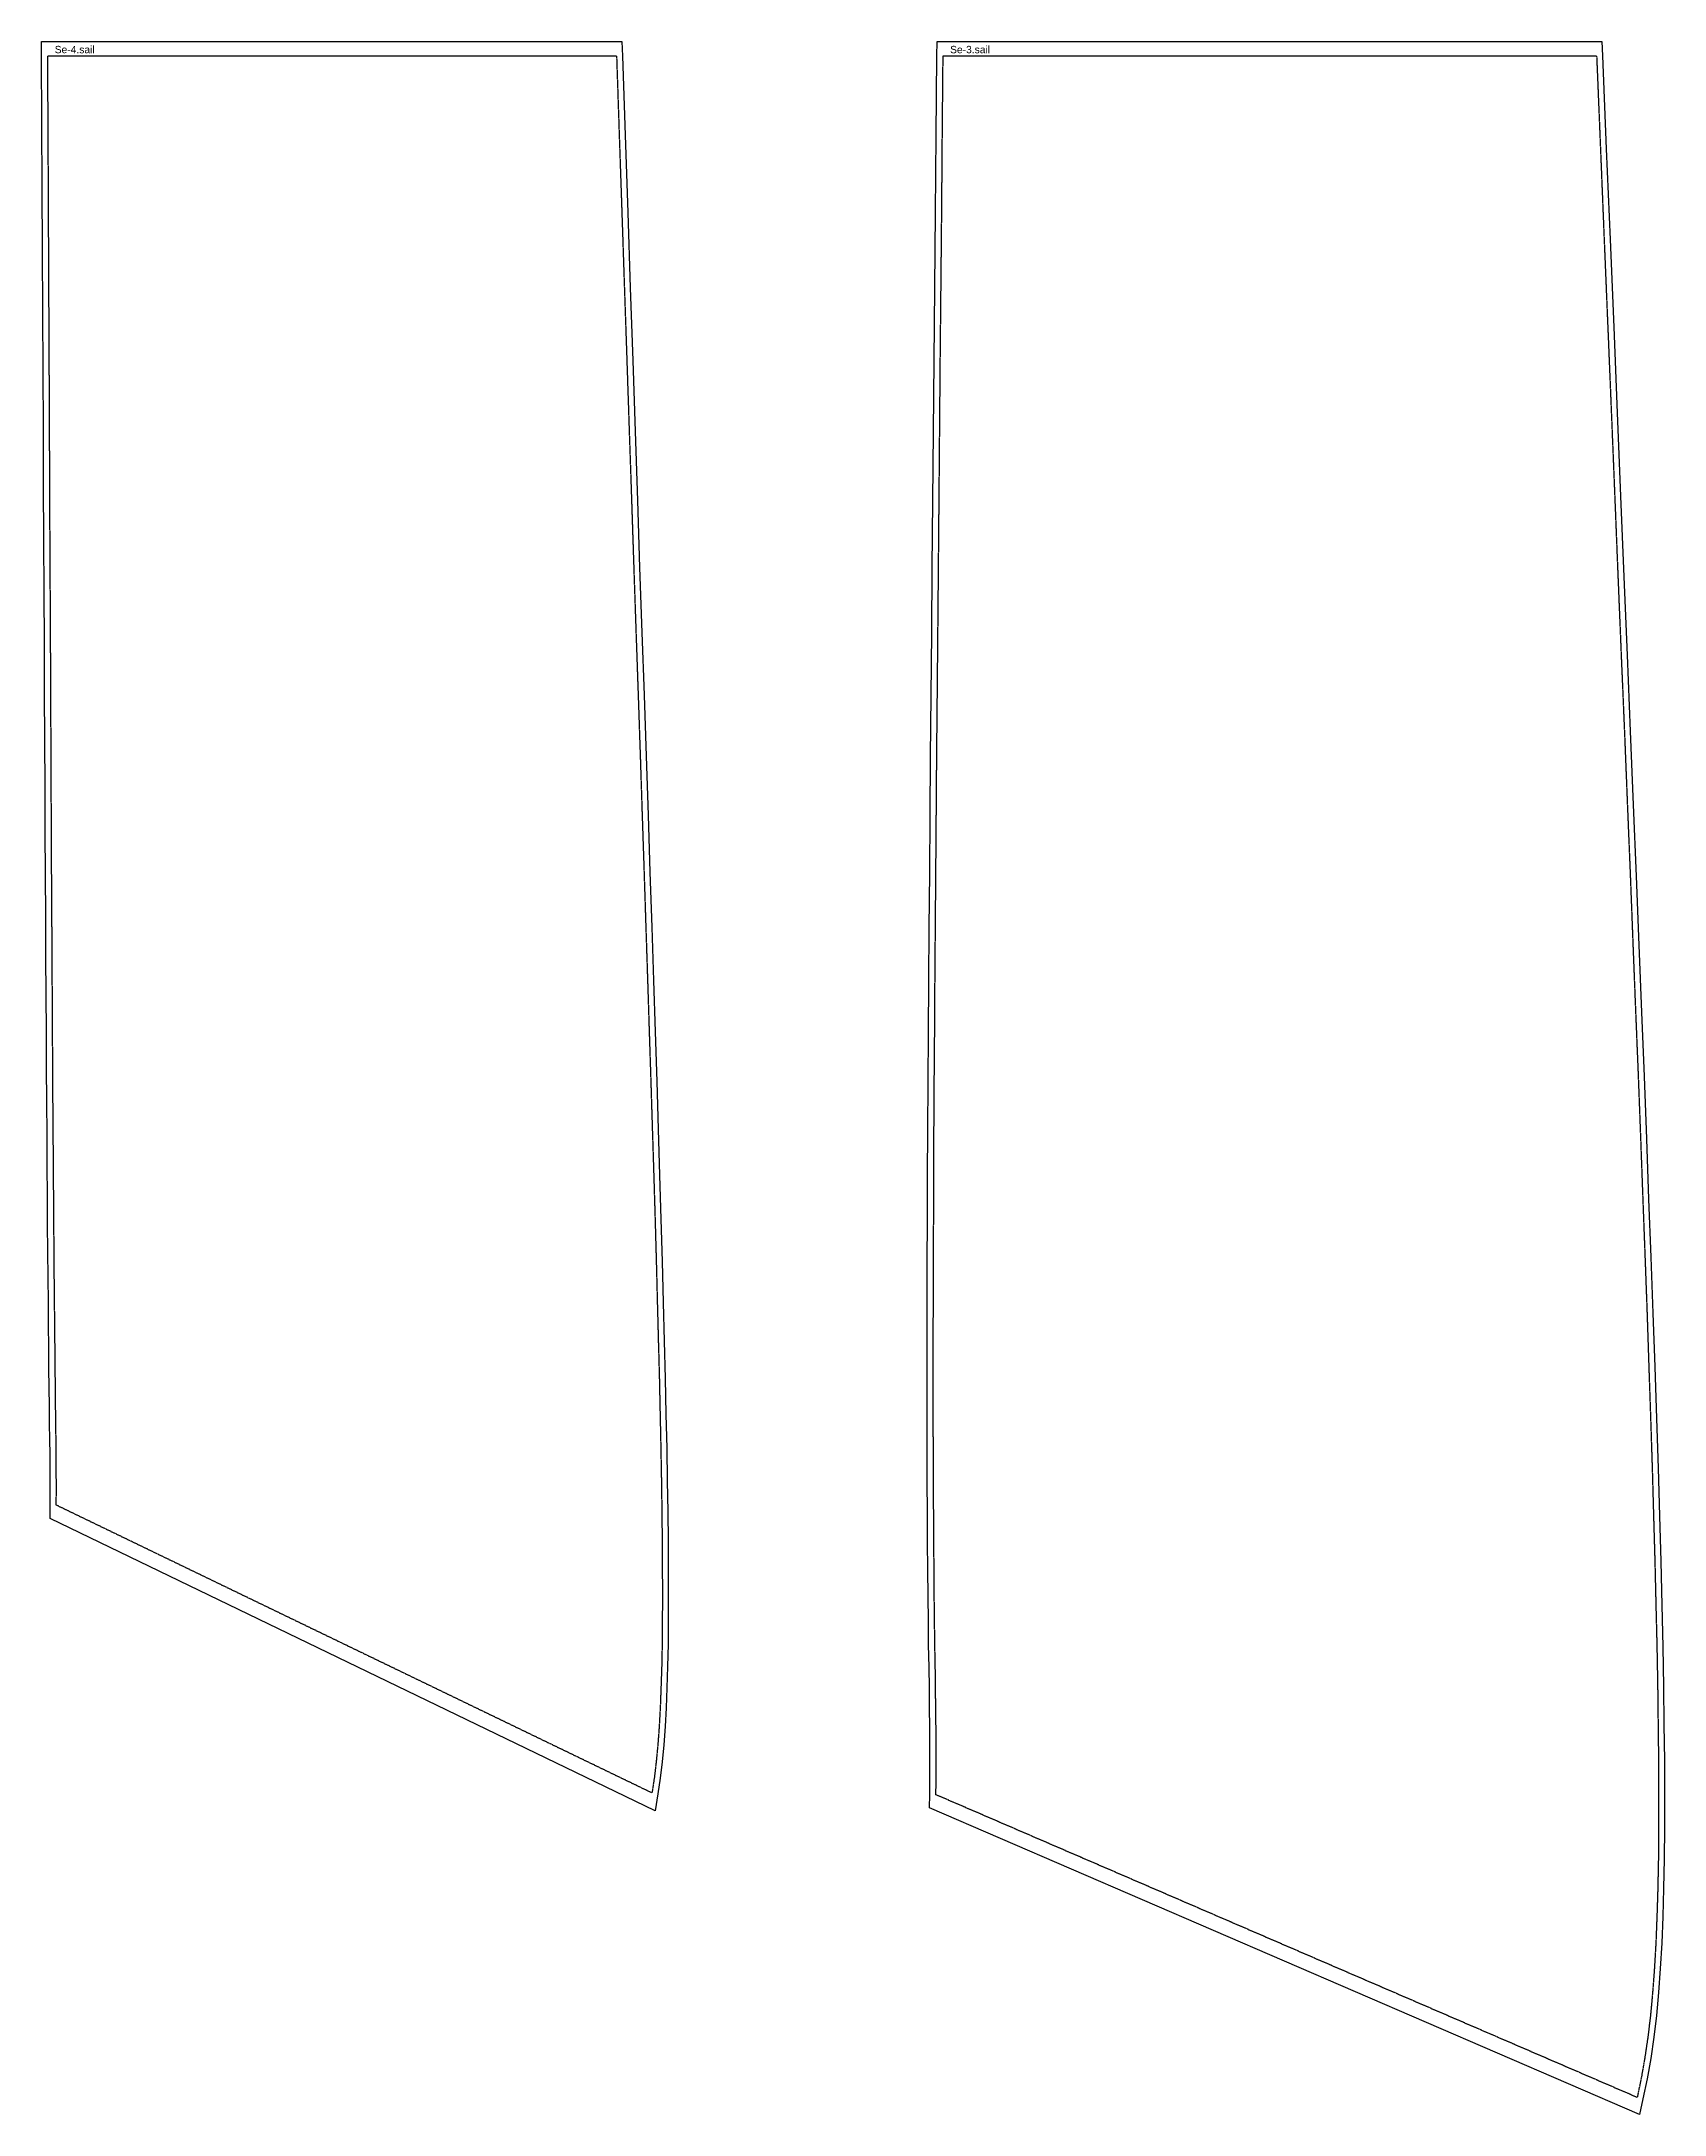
# Model space of a CAD drawing. Extents: x -5584 to 13075, y -2136 to 1760.
# Drawn here: x -3658 to -2554, y 350 to 1760 of the extents above; entities that cross this region are included whole.
import ezdxf

# ---------------------------------------------------------------- set-up
doc = ezdxf.new("R2010")
doc.units = 0
doc.linetypes.add('DASHED', pattern=[0.6, 0.5, -0.1])
for name, color, linetype in [('cut', 7, 'CONTINUOUS'), ('seam', 1, 'DASHED'), ('text', 3, 'CONTINUOUS')]:
    doc.layers.add(name, color=color, linetype=linetype)
doc.styles.get("Standard").update_dxf_attribs({"font": 'arial.ttf'})

# ---------------------------------------------------------------- blocks, each defined once
blk = doc.blocks.new('Se-3.sail_(13)')
at = {"layer": 'cut'}
for points in [[(-453.9, -1191.5, 0), (-453.7, -1182.3, 0), (-453.5, -1171.6, 0), (-453.5, -1160.4, 0), (-453.5, -1148.8, 0), (-453.6, -1136.6, 0), (-453.8, -1123.7, 0), (-453.9, -1110.1, 0), (-454.1, -1095.7, 0), (-454.4, -1080.5, 0), (-454.6, -1064.4, 0), (-454.8, -1047.4, 0), (-454.9, -1029.5, 0), (-455.1, -1010.5, 0), (-455.2, -990.5, 0), (-455.3, -969.5, 0), (-455.4, -947.5, 0), (-455.5, -924.3, 0), (-455.5, -900.1, 0), (-455.5, -874.7, 0), (-455.4, -848.2, 0), (-455.3, -820.5, 0), (-455.2, -791.7, 0), (-455.1, -761.6, 0), (-455, -730.4, 0), (-454.8, -697.8, 0), (-454.5, -664.2, 0), (-454.3, -629.1, 0), (-454, -592.9, 0), (-453.7, -555.5, 0), (-453.4, -516.5, 0), (-453.1, -476.4, 0), (-452.7, -435, 0), (-452.3, -392.2, 0), (-451.9, -348, 0), (-451.5, -302.5, 0), (-451.1, -255.6, 0), (-450.7, -207.3, 0), (-450.2, -157.6, 0), (-449.7, -106.5, 0), (-449.3, -54, 0), (-448.8, 0, 0), (-448.7, 10, 0)], [(-448.7, 10, 0), (3.6, 10, 0)], [(3.6, 10, 0), (4, 0.2, 0), (6.6, -63.1, 0), (9.1, -124.6, 0), (11.6, -184.4, 0), (14, -242.6, 0), (16.3, -299.2, 0), (18.5, -354.1, 0), (20.7, -407.4, 0), (22.8, -459.1, 0), (24.9, -509.2, 0), (26.9, -557.7, 0), (28.7, -604.7, 0), (30.5, -650.2, 0), (32.3, -694.1, 0), (33.9, -736.5, 0), (35.4, -777.4, 0), (36.9, -816.9, 0), (38.3, -854.9, 0), (39.5, -891.5, 0), (40.7, -926.6, 0), (41.8, -960.4, 0), (42.7, -992.8, 0), (43.6, -1023.8, 0), (44.3, -1053.5, 0), (45, -1081.9, 0), (45.5, -1109, 0), (45.8, -1134.8, 0), (46.1, -1159.4, 0), (46.2, -1182.8, 0), (46.2, -1205.1, 0), (46, -1226.2, 0), (45.6, -1246.3, 0), (45, -1265.4, 0), (44.3, -1283.4, 0), (43.3, -1300.6, 0), (42.1, -1317, 0), (40.7, -1332.6, 0), (38.9, -1347.5, 0), (36.8, -1361.9, 0), (34.3, -1375.8, 0), (31.5, -1389.3, 0), (29.2, -1400, 0)], [(29.2, -1400, 0), (-453.9, -1191.5, 0)]]:
    blk.add_polyline3d(points, dxfattribs=at)
at = {"layer": 'seam'}
for points in [[(0, 0, 0), (-444.8, 0, 0)], [(0, 0, 0), (2.6, -63.2, 0), (5.1, -124.8, 0), (7.6, -184.6, 0), (10, -242.8, 0), (12.3, -299.3, 0), (14.5, -354.3, 0), (16.7, -407.6, 0), (18.9, -459.2, 0), (20.9, -509.4, 0), (22.9, -557.9, 0), (24.7, -604.9, 0), (26.5, -650.3, 0), (28.3, -694.2, 0), (29.9, -736.7, 0), (31.4, -777.6, 0), (32.9, -817.1, 0), (34.3, -855.1, 0), (35.5, -891.6, 0), (36.7, -926.8, 0), (37.8, -960.5, 0), (38.7, -992.9, 0), (39.6, -1023.9, 0), (40.3, -1053.6, 0), (41, -1082, 0), (41.5, -1109, 0), (41.8, -1134.9, 0), (42.1, -1159.5, 0), (42.2, -1182.8, 0), (42.2, -1205.1, 0), (42, -1226.2, 0), (41.6, -1246.2, 0), (41, -1265.2, 0), (40.3, -1283.2, 0), (39.3, -1300.4, 0), (38.1, -1316.6, 0), (36.7, -1332.1, 0), (34.9, -1347, 0), (32.8, -1361.2, 0), (30.4, -1375, 0), (27.6, -1388.4, 0)], [(-444.8, 0, 0), (-445.3, -54, 0), (-445.7, -106.6, 0), (-446.2, -157.7, 0), (-446.7, -207.4, 0), (-447.1, -255.7, 0), (-447.5, -302.6, 0), (-447.9, -348.1, 0), (-448.3, -392.2, 0), (-448.7, -435, 0), (-449.1, -476.5, 0), (-449.4, -516.6, 0), (-449.7, -555.4, 0), (-450, -593, 0), (-450.3, -629.2, 0), (-450.5, -664.2, 0), (-450.8, -697.9, 0), (-451, -730.4, 0), (-451.1, -761.6, 0), (-451.2, -791.7, 0), (-451.3, -820.5, 0), (-451.4, -848.2, 0), (-451.5, -874.7, 0), (-451.5, -900.1, 0), (-451.5, -924.3, 0), (-451.4, -947.5, 0), (-451.3, -969.5, 0), (-451.2, -990.5, 0), (-451.1, -1010.5, 0), (-450.9, -1029.4, 0), (-450.8, -1047.4, 0), (-450.6, -1064.4, 0), (-450.4, -1080.5, 0), (-450.1, -1095.7, 0), (-449.9, -1110.1, 0), (-449.8, -1123.7, 0), (-449.6, -1136.6, 0), (-449.5, -1148.8, 0), (-449.5, -1160.5, 0), (-449.5, -1171.6, 0), (-449.7, -1182.4, 0)], [(27.6, -1388.4, 0), (-449.7, -1182.4, 0)]]:
    blk.add_polyline3d(points, dxfattribs=at)
at = {"layer": 'text'}
blk.add_text('Se-3.sail', height=5, dxfattribs=at).set_placement((-439.8, 2))
blk = doc.blocks.new('Se-4.sail_(14)')
at = {"layer": 'cut'}
for points in [[(-385.4, -994.6, 0), (-385.4, -985.4, 0), (-385.3, -977.7, 0), (-385.3, -969.5, 0), (-385.4, -960.6, 0), (-385.4, -951.1, 0), (-385.5, -940.8, 0), (-385.7, -929.9, 0), (-385.8, -918.2, 0), (-385.9, -905.7, 0), (-386.1, -892.3, 0), (-386.2, -878.2, 0), (-386.4, -863.2, 0), (-386.5, -847.4, 0), (-386.7, -830.6, 0), (-386.8, -813.1, 0), (-387, -794.5, 0), (-387.1, -775.1, 0), (-387.3, -754.8, 0), (-387.4, -733.4, 0), (-387.6, -711.2, 0), (-387.7, -687.9, 0), (-387.9, -663.7, 0), (-388, -638.4, 0), (-388.2, -612.3, 0), (-388.3, -585, 0), (-388.5, -556.7, 0), (-388.6, -527.4, 0), (-388.8, -497, 0), (-388.9, -465.5, 0), (-389.1, -433, 0), (-389.2, -399.3, 0), (-389.4, -364.6, 0), (-389.6, -328.7, 0), (-389.8, -291.7, 0), (-389.9, -253.6, 0), (-390.1, -214.3, 0), (-390.3, -173.8, 0), (-390.5, -132.2, 0), (-390.7, -89.3, 0), (-390.9, -45.3, 0), (-391.2, 0, 0), (-391.2, 10, 0)], [(-391.2, 10, 0), (3.7, 10, 0)], [(3.7, 10, 0), (4, 0.1, 0), (5.8, -53.8, 0), (7.6, -106.4, 0), (9.3, -157.5, 0), (11, -207.1, 0), (12.6, -255.4, 0), (14.2, -302.2, 0), (15.7, -347.7, 0), (17.2, -391.9, 0), (18.7, -434.6, 0), (20.1, -476.1, 0), (21.4, -516.2, 0), (22.7, -555, 0), (23.9, -592.5, 0), (25.1, -628.7, 0), (26.2, -663.7, 0), (27.3, -697.4, 0), (28.3, -729.8, 0), (29.3, -761.1, 0), (30.2, -791.1, 0), (31, -819.9, 0), (31.7, -847.6, 0), (32.4, -874.1, 0), (33, -899.5, 0), (33.6, -923.7, 0), (34.1, -946.9, 0), (34.5, -969, 0), (34.8, -990, 0), (35, -1009.9, 0), (35.1, -1028.9, 0), (35.2, -1046.9, 0), (35.1, -1063.9, 0), (35, -1080, 0), (34.7, -1095.3, 0), (34.2, -1109.7, 0), (33.7, -1123.3, 0), (33, -1136.2, 0), (32.1, -1148.5, 0), (31, -1160.1, 0), (29.6, -1171.3, 0), (28, -1181.9, 0), (26.3, -1193.5, 0)], [(26.3, -1193.5, 0), (-385.4, -994.6, 0)]]:
    blk.add_polyline3d(points, dxfattribs=at)
at = {"layer": 'seam'}
for points in [[(-387.2, 0, 0), (-386.9, -45.3, 0), (-386.7, -89.3, 0), (-386.5, -132.1, 0), (-386.3, -173.8, 0), (-386.1, -214.2, 0), (-385.9, -253.5, 0), (-385.8, -291.7, 0), (-385.6, -328.7, 0), (-385.4, -364.6, 0), (-385.2, -399.3, 0), (-385.1, -432.9, 0), (-384.9, -465.5, 0), (-384.8, -497, 0), (-384.6, -527.4, 0), (-384.5, -556.7, 0), (-384.3, -585, 0), (-384.2, -612.2, 0), (-384, -638.4, 0), (-383.9, -663.7, 0), (-383.7, -687.9, 0), (-383.6, -711.1, 0), (-383.4, -733.4, 0), (-383.3, -754.7, 0), (-383.1, -775.1, 0), (-383, -794.5, 0), (-382.8, -813, 0), (-382.7, -830.6, 0), (-382.5, -847.3, 0), (-382.4, -863.2, 0), (-382.2, -878.1, 0), (-382.1, -892.3, 0), (-381.9, -905.6, 0), (-381.8, -918.1, 0), (-381.7, -929.9, 0), (-381.5, -940.8, 0), (-381.4, -951.1, 0), (-381.4, -960.6, 0), (-381.3, -969.5, 0), (-381.3, -977.7, 0), (-381.4, -985.4, 0)], [(0, 0, 0), (-387.2, 0, 0)], [(0, 0, 0), (1.8, -54, 0), (3.6, -106.5, 0), (5.3, -157.6, 0), (7, -207.2, 0), (8.6, -255.5, 0), (10.2, -302.4, 0), (11.7, -347.9, 0), (13.2, -392, 0), (14.7, -434.8, 0), (16.1, -476.2, 0), (17.4, -516.3, 0), (18.7, -555.1, 0), (19.9, -592.6, 0), (21.1, -628.8, 0), (22.2, -663.8, 0), (23.3, -697.5, 0), (24.3, -729.9, 0), (25.3, -761.2, 0), (26.2, -791.2, 0), (27, -820.1, 0), (27.7, -847.7, 0), (28.4, -874.2, 0), (29.1, -899.6, 0), (29.6, -923.8, 0), (30.1, -947, 0), (30.5, -969, 0), (30.8, -990, 0), (31, -1010, 0), (31.1, -1028.9, 0), (31.2, -1046.9, 0), (31.1, -1063.9, 0), (31, -1080, 0), (30.7, -1095.2, 0), (30.2, -1109.5, 0), (29.7, -1123.1, 0), (29, -1135.9, 0), (28.1, -1148.1, 0), (27, -1159.7, 0), (25.7, -1170.7, 0), (24.1, -1181.3, 0)], [(24.1, -1181.3, 0), (-381.4, -985.4, 0)]]:
    blk.add_polyline3d(points, dxfattribs=at)
at = {"layer": 'text'}
blk.add_text('Se-4.sail', height=5, dxfattribs=at).set_placement((-382.2, 2))

msp = doc.modelspace()

# ---------------------------------------------------------------- block references
for name, p in [('Se-4.sail_(14)', (-3266.7, 1750)), ('Se-3.sail_(13)', (-2600, 1750))]:
    msp.add_blockref(name, p)

doc.saveas('drawing.dxf')
